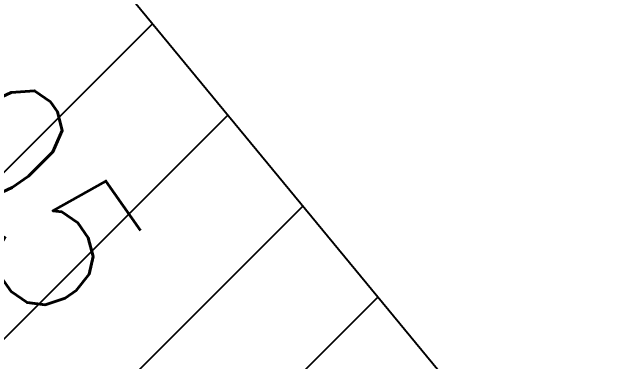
# Model space of a CAD drawing. Header units: inches. Extents: x 0 to 5400, y 0 to 3454.
# Drawn here: x 1121.59 to 1146.81, y 2669.9 to 2684.76 of the extents above; entities that cross this region are included whole.
import ezdxf
from ezdxf.enums import TextEntityAlignment as Align

# ---------------------------------------------------------------- set-up
doc = ezdxf.new("R2010")
doc.units = ezdxf.units.IN
doc.header["$MEASUREMENT"] = 0
doc.layers.add('FINAL_DTM', color=15, linetype='Continuous')
doc.layers.add('TOPO_ICON', color=10, linetype='Continuous')
doc.styles.add('SIMPLEX', font='simplex')

msp = doc.modelspace()

# ---------------------------------------------------------------- linework, layer by layer
at = {"layer": 'FINAL_DTM', "color": 5, "linetype": 'Continuous'}
msp.add_line((1175.97, 2625.532), (1116.02, 2698.26), dxfattribs=at)
at = {"layer": 'FINAL_DTM', "color": 15, "linetype": 'Continuous', "flags": 128}
for points in [[(1026.971, 2583.652), (1127.569, 2684.25)], [(1028.617, 2578.226), (1130.764, 2680.374)], [(1030.262, 2572.801), (1133.959, 2676.498)], [(1031.908, 2567.376), (1137.154, 2672.622)]]:
    msp.add_lwpolyline(points, dxfattribs=at)

# ---------------------------------------------------------------- texts
at = {"layer": 'TOPO_ICON', "color": 12, "linetype": 'Continuous', "style": 'SIMPLEX'}
msp.add_text('505', height=6, rotation=305.0023, dxfattribs=at).set_placement((1120.917, 2679.005), align=Align.MIDDLE_CENTER)

doc.saveas('drawing.dxf')
